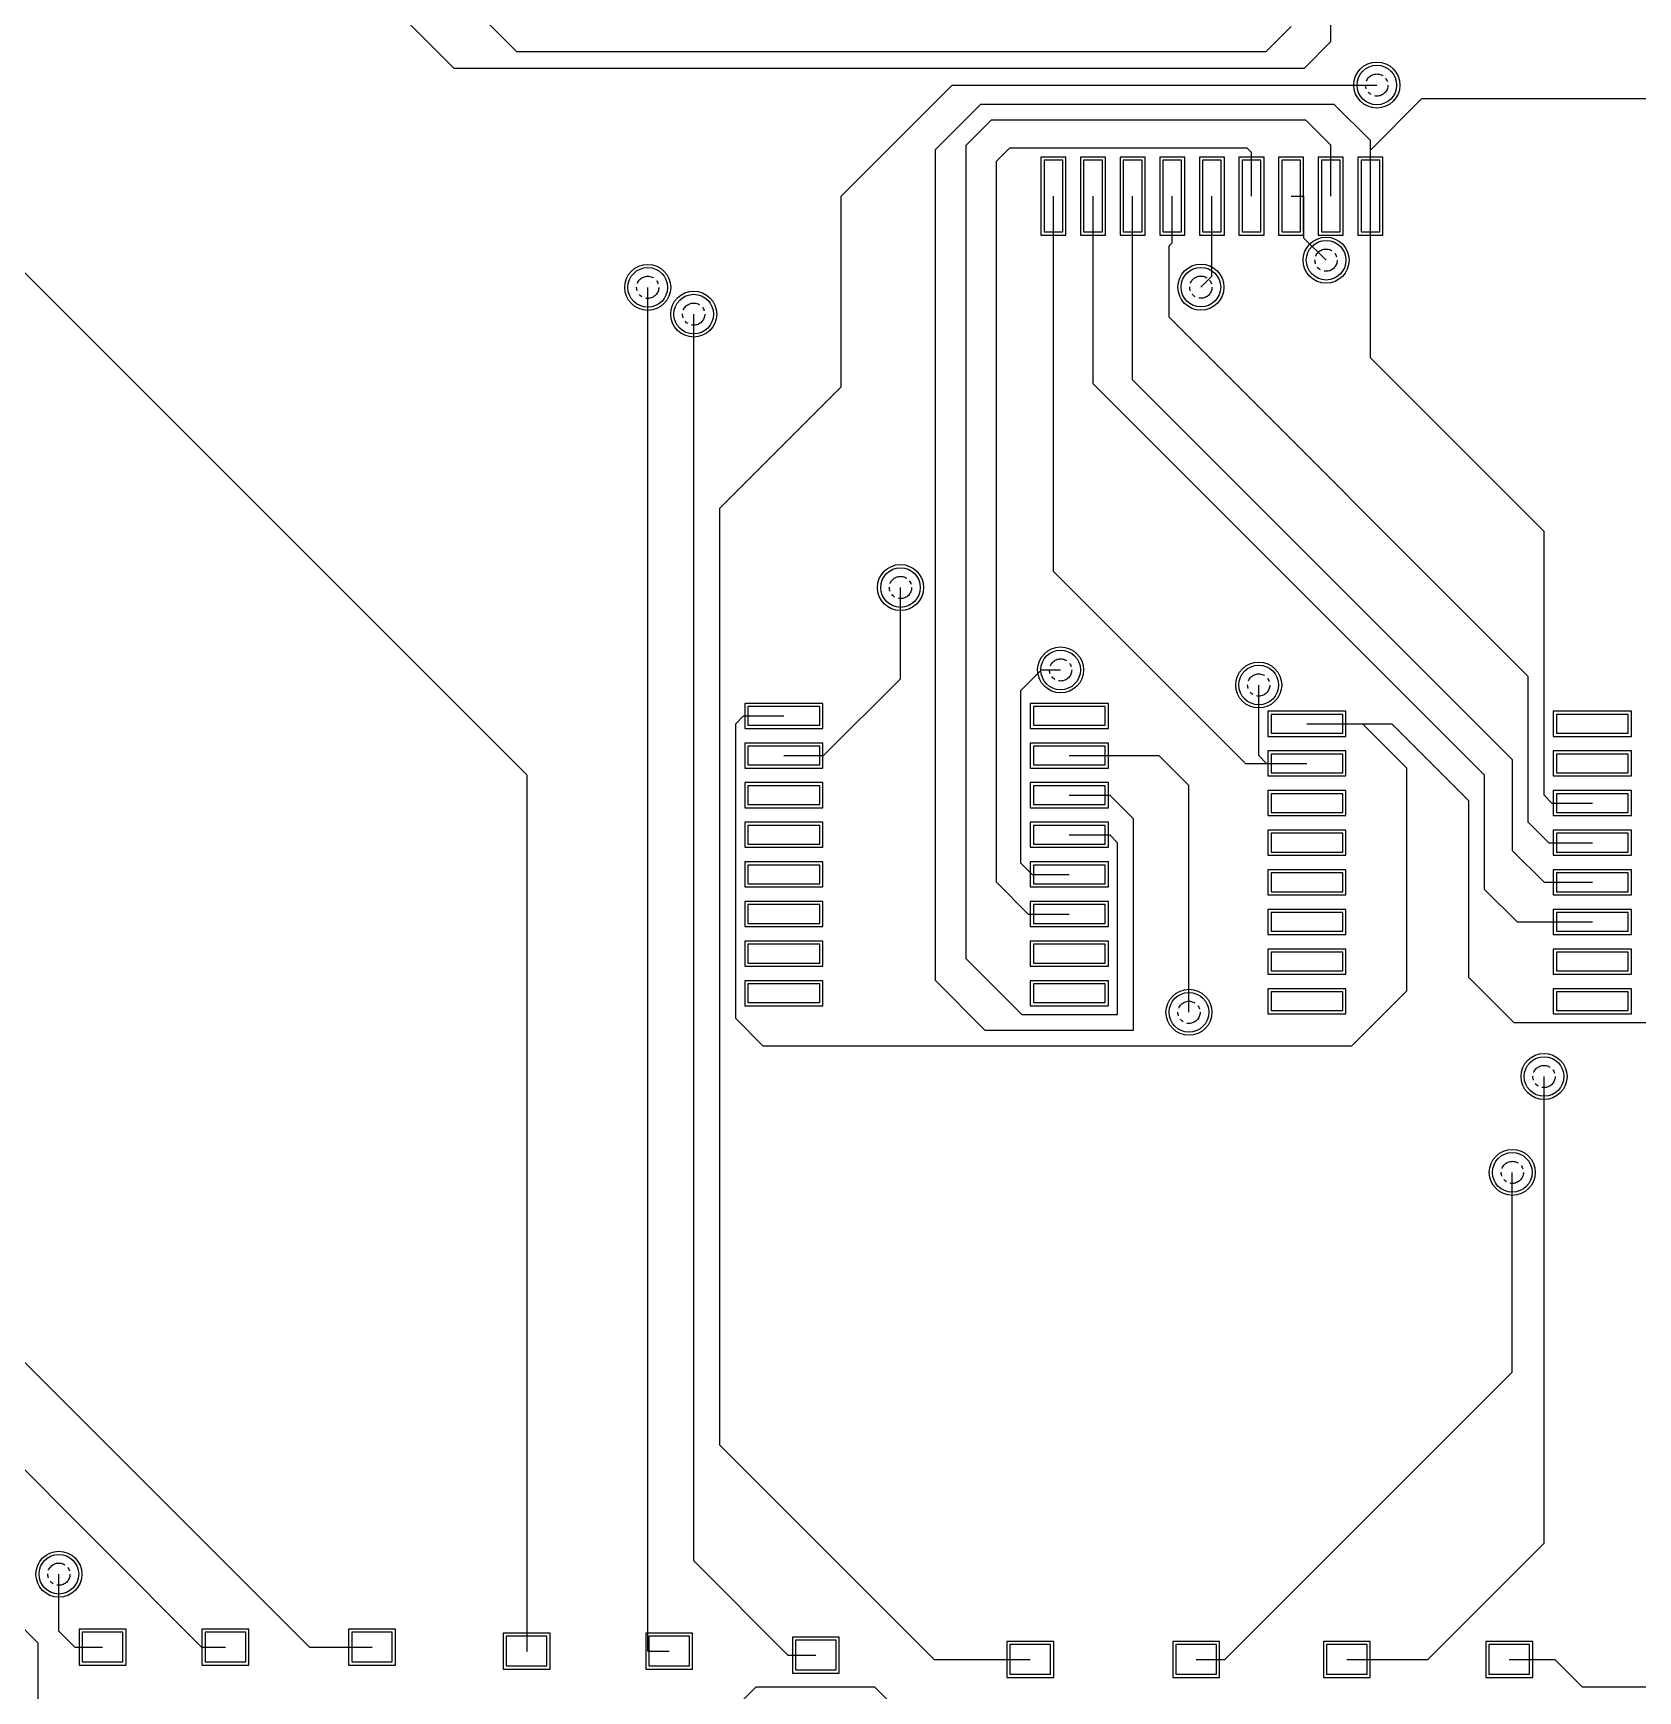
# Model space of a CAD drawing. Extents: x 208 to 628, y 649 to 1243.
# Drawn here: x 297.1 to 348.5, y 1077.9 to 1131 of the extents above; entities that cross this region are included whole.
import ezdxf

# ---------------------------------------------------------------- set-up
doc = ezdxf.new("R2010")
doc.units = 0
doc.header["$MEASUREMENT"] = 0
doc.linetypes.add('PHANTOM2', pattern=[1.25, 0.625, -0.125, 0.125, -0.125, 0.125, -0.125])
for name, color, linetype in [('BottomSolder', 6, 'CONTINUOUS'), ('MultiLayer', 9, 'CONTINUOUS'), ('TOPLAYER', 250, 'CONTINUOUS'), ('TopPaste', 8, 'CONTINUOUS'), ('TopSolder', 216, 'CONTINUOUS'), ('VIAHOLELAYER', 255, 'PHANTOM2')]:
    doc.layers.add(name, color=color, linetype=linetype)

msp = doc.modelspace()

# ---------------------------------------------------------------- linework, layer by layer
at = {"layer": 'BottomSolder'}
for centre in [(340.149, 1129.362), (338.523, 1123.749), (316.781, 1122.878), (334.51, 1122.885), (318.254, 1122.021), (324.883, 1113.258), (330.014, 1110.617), (336.364, 1110.134), (334.129, 1099.644), (345.508, 1097.587), (344.492, 1094.513), (297.908, 1081.635)]:
    msp.add_circle(centre, 0.737, dxfattribs=at)
at = {"layer": 'MultiLayer'}
for centre in [(340.149, 1129.362), (338.523, 1123.749), (316.781, 1122.878), (334.51, 1122.885), (318.254, 1122.021), (324.883, 1113.258), (330.014, 1110.617), (336.364, 1110.134), (334.129, 1099.644), (345.508, 1097.587), (344.492, 1094.513), (297.908, 1081.635)]:
    msp.add_circle(centre, 0.635, dxfattribs=at)
at = {"layer": 'TOPLAYER'}
for p, q in [((291.533, 1148.945), (310.57, 1129.908)), ((295.038, 1147.98), (312.576, 1130.442)), ((338.673, 1130.753), (338.673, 1134.903)), ((288.993, 1131.165), (312.92, 1107.239)), ((336.603, 1130.442), (337.403, 1131.242)), ((337.828, 1129.908), (338.673, 1130.753)), ((312.576, 1130.442), (336.603, 1130.442)), ((310.57, 1129.908), (337.828, 1129.908)), ((322.978, 1125.806), (326.534, 1129.362)), ((326.534, 1129.362), (340.149, 1129.362)), ((326.001, 1127.299), (327.454, 1128.752)), ((327.454, 1128.752), (338.774, 1128.752)), ((338.774, 1128.752), (339.943, 1127.584)), ((339.943, 1127.276), (341.596, 1128.93)), ((341.596, 1128.93), (361.916, 1128.93)), ((326.991, 1127.432), (327.804, 1128.244)), ((327.804, 1128.244), (337.86, 1128.244)), ((337.86, 1128.244), (338.673, 1127.432)), ((326.991, 1101.354), (326.991, 1127.432)), ((338.673, 1125.803), (338.673, 1127.432)), ((339.943, 1127.276), (339.943, 1127.584)), ((326.001, 1100.66), (326.001, 1127.299)), ((327.957, 1126.924), (328.388, 1127.355)), ((327.957, 1103.81), (327.957, 1126.924)), ((328.388, 1127.355), (335.98, 1127.355)), ((330.083, 1126.953), (329.483, 1126.953)), ((329.483, 1126.953), (329.483, 1124.653)), ((330.083, 1124.653), (330.083, 1126.953)), ((331.353, 1126.953), (330.753, 1126.953)), ((330.753, 1126.953), (330.753, 1124.653)), ((331.353, 1124.653), (331.353, 1126.953)), ((332.623, 1126.953), (332.023, 1126.953)), ((332.023, 1126.953), (332.023, 1124.653)), ((332.623, 1124.653), (332.623, 1126.953)), ((333.893, 1126.953), (333.293, 1126.953)), ((333.293, 1126.953), (333.293, 1124.653)), ((333.893, 1124.653), (333.893, 1126.953)), ((335.163, 1126.953), (334.563, 1126.953)), ((334.563, 1126.953), (334.563, 1124.653)), ((335.163, 1124.653), (335.163, 1126.953)), ((336.433, 1126.953), (335.833, 1126.953)), ((335.833, 1126.953), (335.833, 1124.653)), ((335.98, 1127.355), (336.133, 1127.203)), ((336.133, 1125.803), (336.133, 1127.203)), ((336.433, 1124.653), (336.433, 1126.953)), ((337.703, 1126.953), (337.103, 1126.953)), ((337.103, 1126.953), (337.103, 1124.653)), ((337.703, 1124.653), (337.703, 1126.953)), ((338.973, 1126.953), (338.373, 1126.953)), ((338.373, 1126.953), (338.373, 1124.653)), ((338.973, 1124.653), (338.973, 1126.953)), ((340.243, 1126.953), (339.643, 1126.953)), ((339.643, 1126.953), (339.643, 1124.653)), ((339.943, 1125.803), (339.943, 1127.276)), ((340.243, 1124.653), (340.243, 1126.953)), ((322.978, 1119.685), (322.978, 1125.806)), ((329.783, 1113.772), (329.783, 1125.803)), ((331.053, 1119.789), (331.053, 1125.803)), ((332.323, 1119.916), (332.323, 1125.803)), ((333.593, 1124.304), (333.593, 1125.803)), ((334.863, 1123.238), (334.863, 1125.803)), ((337.403, 1125.803), (337.812, 1125.803)), ((337.812, 1124.46), (337.812, 1125.803)), ((339.943, 1120.624), (339.943, 1125.803)), ((329.483, 1124.653), (330.083, 1124.653)), ((330.753, 1124.653), (331.353, 1124.653)), ((332.023, 1124.653), (332.623, 1124.653)), ((333.293, 1124.653), (333.893, 1124.653)), ((333.494, 1124.206), (333.593, 1124.304)), ((333.494, 1121.92), (333.494, 1124.206)), ((334.563, 1124.653), (335.163, 1124.653)), ((335.833, 1124.653), (336.433, 1124.653)), ((337.103, 1124.653), (337.703, 1124.653)), ((337.812, 1124.46), (338.523, 1123.749)), ((338.373, 1124.653), (338.973, 1124.653)), ((339.643, 1124.653), (340.243, 1124.653)), ((334.51, 1122.885), (334.863, 1123.238)), ((316.781, 1079.172), (316.781, 1122.878)), ((318.254, 1082.067), (318.254, 1122.021)), ((333.494, 1121.92), (345.004, 1110.41)), ((339.943, 1120.624), (345.508, 1115.059)), ((319.092, 1115.798), (322.978, 1119.685)), ((331.053, 1119.789), (343.603, 1107.239)), ((332.323, 1119.916), (344.5, 1107.739)), ((319.092, 1085.776), (319.092, 1115.798)), ((345.508, 1106.604), (345.508, 1115.059)), ((329.783, 1113.772), (335.935, 1107.62)), ((324.883, 1110.337), (324.883, 1113.258)), ((328.744, 1109.956), (329.404, 1110.617)), ((329.404, 1110.617), (330.014, 1110.617)), ((345.004, 1105.736), (345.004, 1110.41)), ((322.419, 1107.874), (324.883, 1110.337)), ((328.744, 1104.419), (328.744, 1109.956)), ((336.364, 1107.874), (336.364, 1110.134)), ((322.294, 1109.444), (319.994, 1109.444)), ((319.994, 1109.444), (319.994, 1108.844)), ((322.294, 1108.844), (322.294, 1109.444)), ((331.443, 1109.444), (329.143, 1109.444)), ((329.143, 1109.444), (329.143, 1108.844)), ((331.443, 1108.844), (331.443, 1109.444)), ((319.6, 1108.89), (319.854, 1109.144)), ((319.6, 1099.441), (319.6, 1108.89)), ((319.854, 1109.144), (321.144, 1109.144)), ((319.994, 1108.844), (322.294, 1108.844)), ((329.143, 1108.844), (331.443, 1108.844)), ((339.058, 1109.19), (336.758, 1109.19)), ((336.758, 1109.19), (336.758, 1108.59)), ((337.908, 1108.89), (339.691, 1108.89)), ((339.058, 1108.59), (339.058, 1109.19)), ((339.691, 1108.89), (341.114, 1107.467)), ((339.691, 1108.89), (340.631, 1108.89)), ((340.631, 1108.89), (343.095, 1106.426)), ((348.207, 1109.19), (345.907, 1109.19)), ((345.907, 1109.19), (345.907, 1108.59)), ((348.207, 1108.59), (348.207, 1109.19)), ((336.758, 1108.59), (339.058, 1108.59)), ((345.907, 1108.59), (348.207, 1108.59)), ((322.294, 1108.174), (319.994, 1108.174)), ((319.994, 1108.174), (319.994, 1107.574)), ((321.144, 1107.874), (322.419, 1107.874)), ((322.294, 1107.574), (322.294, 1108.174)), ((331.443, 1108.174), (329.143, 1108.174)), ((329.143, 1108.174), (329.143, 1107.574)), ((330.293, 1107.874), (333.164, 1107.874)), ((331.443, 1107.574), (331.443, 1108.174)), ((333.164, 1107.874), (334.129, 1106.908)), ((336.364, 1107.874), (336.618, 1107.62)), ((339.058, 1107.92), (336.758, 1107.92)), ((336.758, 1107.92), (336.758, 1107.32)), ((339.058, 1107.32), (339.058, 1107.92)), ((344.5, 1104.818), (344.5, 1107.739)), ((348.207, 1107.92), (345.907, 1107.92)), ((345.907, 1107.92), (345.907, 1107.32)), ((348.207, 1107.32), (348.207, 1107.92)), ((312.92, 1079.172), (312.92, 1107.239)), ((319.994, 1107.574), (322.294, 1107.574)), ((329.143, 1107.574), (331.443, 1107.574)), ((335.935, 1107.62), (336.618, 1107.62)), ((336.618, 1107.62), (337.908, 1107.62)), ((336.758, 1107.32), (339.058, 1107.32)), ((341.114, 1100.33), (341.114, 1107.467)), ((343.603, 1103.581), (343.603, 1107.239)), ((345.907, 1107.32), (348.207, 1107.32)), ((322.294, 1106.904), (319.994, 1106.904)), ((319.994, 1106.904), (319.994, 1106.304)), ((322.294, 1106.304), (322.294, 1106.904)), ((331.443, 1106.904), (329.143, 1106.904)), ((329.143, 1106.904), (329.143, 1106.304)), ((331.443, 1106.304), (331.443, 1106.904)), ((334.129, 1099.644), (334.129, 1106.908)), ((319.994, 1106.304), (322.294, 1106.304)), ((329.143, 1106.304), (331.443, 1106.304)), ((330.293, 1106.604), (331.589, 1106.604)), ((331.589, 1106.604), (332.351, 1105.842)), ((339.058, 1106.65), (336.758, 1106.65)), ((336.758, 1106.65), (336.758, 1106.05)), ((339.058, 1106.05), (339.058, 1106.65)), ((343.095, 1100.762), (343.095, 1106.426)), ((345.508, 1106.604), (345.762, 1106.35)), ((345.762, 1106.35), (347.057, 1106.35)), ((348.207, 1106.65), (345.907, 1106.65)), ((345.907, 1106.65), (345.907, 1106.05)), ((348.207, 1106.05), (348.207, 1106.65)), ((322.294, 1105.634), (319.994, 1105.634)), ((319.994, 1105.634), (319.994, 1105.034)), ((322.294, 1105.034), (322.294, 1105.634)), ((331.443, 1105.634), (329.143, 1105.634)), ((329.143, 1105.634), (329.143, 1105.034)), ((331.443, 1105.034), (331.443, 1105.634)), ((332.351, 1099.072), (332.351, 1105.842)), ((336.758, 1106.05), (339.058, 1106.05)), ((345.004, 1105.736), (345.66, 1105.08)), ((345.907, 1106.05), (348.207, 1106.05)), ((330.293, 1105.334), (331.589, 1105.334)), ((331.589, 1105.334), (331.843, 1105.08)), ((331.843, 1099.576), (331.843, 1105.08)), ((339.058, 1105.38), (336.758, 1105.38)), ((336.758, 1105.38), (336.758, 1104.78)), ((339.058, 1104.78), (339.058, 1105.38)), ((345.66, 1105.08), (347.057, 1105.08)), ((348.207, 1105.38), (345.907, 1105.38)), ((345.907, 1105.38), (345.907, 1104.78)), ((348.207, 1104.78), (348.207, 1105.38)), ((319.994, 1105.034), (322.294, 1105.034)), ((329.143, 1105.034), (331.443, 1105.034)), ((336.758, 1104.78), (339.058, 1104.78)), ((344.5, 1104.818), (345.508, 1103.81)), ((345.907, 1104.78), (348.207, 1104.78)), ((322.294, 1104.364), (319.994, 1104.364)), ((319.994, 1104.364), (319.994, 1103.764)), ((322.294, 1103.764), (322.294, 1104.364)), ((328.744, 1104.419), (329.1, 1104.064)), ((329.1, 1104.064), (330.293, 1104.064)), ((331.443, 1104.364), (329.143, 1104.364)), ((329.143, 1104.364), (329.143, 1103.764)), ((331.443, 1103.764), (331.443, 1104.364)), ((339.058, 1104.11), (336.758, 1104.11)), ((336.758, 1104.11), (336.758, 1103.51)), ((339.058, 1103.51), (339.058, 1104.11)), ((348.207, 1104.11), (345.907, 1104.11)), ((345.907, 1104.11), (345.907, 1103.51)), ((348.207, 1103.51), (348.207, 1104.11)), ((319.994, 1103.764), (322.294, 1103.764)), ((327.957, 1103.81), (328.973, 1102.794)), ((329.143, 1103.764), (331.443, 1103.764)), ((336.758, 1103.51), (339.058, 1103.51)), ((343.603, 1103.581), (344.644, 1102.54)), ((345.508, 1103.81), (347.057, 1103.81)), ((345.907, 1103.51), (348.207, 1103.51)), ((322.294, 1103.094), (319.994, 1103.094)), ((319.994, 1103.094), (319.994, 1102.494)), ((322.294, 1102.494), (322.294, 1103.094)), ((331.443, 1103.094), (329.143, 1103.094)), ((329.143, 1103.094), (329.143, 1102.494)), ((331.443, 1102.494), (331.443, 1103.094)), ((319.994, 1102.494), (322.294, 1102.494)), ((328.973, 1102.794), (330.293, 1102.794)), ((329.143, 1102.494), (331.443, 1102.494)), ((339.058, 1102.84), (336.758, 1102.84)), ((336.758, 1102.84), (336.758, 1102.24)), ((339.058, 1102.24), (339.058, 1102.84)), ((344.644, 1102.54), (347.057, 1102.54)), ((348.207, 1102.84), (345.907, 1102.84)), ((345.907, 1102.84), (345.907, 1102.24)), ((348.207, 1102.24), (348.207, 1102.84)), ((336.758, 1102.24), (339.058, 1102.24)), ((345.907, 1102.24), (348.207, 1102.24)), ((322.294, 1101.824), (319.994, 1101.824)), ((319.994, 1101.824), (319.994, 1101.224)), ((322.294, 1101.224), (322.294, 1101.824)), ((331.443, 1101.824), (329.143, 1101.824)), ((329.143, 1101.824), (329.143, 1101.224)), ((331.443, 1101.224), (331.443, 1101.824)), ((339.058, 1101.57), (336.758, 1101.57)), ((336.758, 1101.57), (336.758, 1100.97)), ((339.058, 1100.97), (339.058, 1101.57)), ((348.207, 1101.57), (345.907, 1101.57)), ((345.907, 1101.57), (345.907, 1100.97)), ((348.207, 1100.97), (348.207, 1101.57)), ((319.994, 1101.224), (322.294, 1101.224)), ((326.991, 1101.354), (328.769, 1099.576)), ((329.143, 1101.224), (331.443, 1101.224)), ((336.758, 1100.97), (339.058, 1100.97)), ((345.907, 1100.97), (348.207, 1100.97)), ((322.294, 1100.554), (319.994, 1100.554)), ((319.994, 1100.554), (319.994, 1099.954)), ((322.294, 1099.954), (322.294, 1100.554)), ((326.001, 1100.66), (327.588, 1099.072)), ((331.443, 1100.554), (329.143, 1100.554)), ((329.143, 1100.554), (329.143, 1099.954)), ((331.443, 1099.954), (331.443, 1100.554)), ((339.058, 1100.3), (336.758, 1100.3)), ((336.758, 1100.3), (336.758, 1099.7)), ((339.058, 1099.7), (339.058, 1100.3)), ((339.353, 1098.568), (341.114, 1100.33)), ((343.095, 1100.762), (344.543, 1099.314)), ((348.207, 1100.3), (345.907, 1100.3)), ((345.907, 1100.3), (345.907, 1099.7)), ((348.207, 1099.7), (348.207, 1100.3)), ((319.994, 1099.954), (322.294, 1099.954)), ((329.143, 1099.954), (331.443, 1099.954)), ((319.6, 1099.441), (320.472, 1098.568)), ((328.769, 1099.576), (331.843, 1099.576)), ((336.758, 1099.7), (339.058, 1099.7)), ((344.543, 1099.314), (349.851, 1099.314)), ((345.907, 1099.7), (348.207, 1099.7)), ((327.588, 1099.072), (332.351, 1099.072)), ((320.472, 1098.568), (339.353, 1098.568)), ((345.508, 1082.626), (345.508, 1097.587)), ((288.485, 1096.748), (305.935, 1079.299)), ((286.885, 1094.894), (302.48, 1079.299)), ((344.492, 1088.112), (344.492, 1094.513)), ((335.281, 1078.902), (344.492, 1088.112)), ((319.092, 1085.776), (325.966, 1078.902)), ((341.784, 1078.902), (345.508, 1082.626)), ((318.254, 1082.067), (321.276, 1079.045)), ((297.908, 1079.807), (297.908, 1081.635)), ((296.41, 1080.264), (297.248, 1079.426)), ((297.908, 1079.807), (298.416, 1079.299)), ((299.958, 1079.774), (298.658, 1079.774)), ((298.658, 1079.774), (298.658, 1078.824)), ((299.958, 1078.824), (299.958, 1079.774)), ((303.895, 1079.774), (302.595, 1079.774)), ((302.595, 1079.774), (302.595, 1078.824)), ((303.895, 1078.824), (303.895, 1079.774)), ((308.594, 1079.774), (307.294, 1079.774)), ((307.294, 1079.774), (307.294, 1078.824)), ((308.594, 1078.824), (308.594, 1079.774)), ((313.547, 1079.647), (312.247, 1079.647)), ((312.247, 1079.647), (312.247, 1078.697)), ((313.547, 1078.697), (313.547, 1079.647)), ((318.119, 1079.647), (316.819, 1079.647)), ((316.819, 1079.647), (316.819, 1078.697)), ((318.119, 1078.697), (318.119, 1079.647)), ((297.248, 1069.901), (297.248, 1079.426)), ((298.416, 1079.299), (299.308, 1079.299)), ((302.48, 1079.299), (303.245, 1079.299)), ((305.935, 1079.299), (307.944, 1079.299)), ((312.897, 1079.172), (312.92, 1079.172)), ((316.781, 1079.172), (317.469, 1079.172)), ((322.818, 1079.52), (321.518, 1079.52)), ((321.518, 1079.52), (321.518, 1078.57)), ((322.818, 1078.57), (322.818, 1079.52)), ((329.692, 1079.377), (328.392, 1079.377)), ((328.392, 1079.377), (328.392, 1078.427)), ((329.692, 1078.427), (329.692, 1079.377)), ((335.01, 1079.377), (333.71, 1079.377)), ((333.71, 1079.377), (333.71, 1078.427)), ((335.01, 1078.427), (335.01, 1079.377)), ((339.836, 1079.377), (338.536, 1079.377)), ((338.536, 1079.377), (338.536, 1078.427)), ((339.836, 1078.427), (339.836, 1079.377)), ((345.043, 1079.377), (343.743, 1079.377)), ((343.743, 1079.377), (343.743, 1078.427)), ((345.043, 1078.427), (345.043, 1079.377)), ((298.658, 1078.824), (299.958, 1078.824)), ((302.595, 1078.824), (303.895, 1078.824)), ((307.294, 1078.824), (308.594, 1078.824)), ((312.247, 1078.697), (313.547, 1078.697)), ((316.819, 1078.697), (318.119, 1078.697)), ((321.276, 1079.045), (322.168, 1079.045)), ((321.518, 1078.57), (322.818, 1078.57)), ((325.966, 1078.902), (329.042, 1078.902)), ((334.36, 1078.902), (335.281, 1078.902)), ((339.186, 1078.902), (341.784, 1078.902)), ((344.393, 1078.902), (345.854, 1078.902)), ((345.854, 1078.902), (346.727, 1078.029)), ((319.397, 1077.172), (320.254, 1078.029)), ((320.254, 1078.029), (324.045, 1078.029)), ((324.045, 1078.029), (327.601, 1074.473)), ((328.392, 1078.427), (329.692, 1078.427)), ((333.71, 1078.427), (335.01, 1078.427)), ((338.536, 1078.427), (339.836, 1078.427)), ((343.743, 1078.427), (345.043, 1078.427)), ((346.727, 1078.029), (351.756, 1078.029))]:
    msp.add_line(p, q, dxfattribs=at)
for centre in [(340.149, 1129.362), (338.523, 1123.749), (316.781, 1122.878), (334.51, 1122.885), (318.254, 1122.021), (324.883, 1113.258), (330.014, 1110.617), (336.364, 1110.134), (334.129, 1099.644), (345.508, 1097.587), (344.492, 1094.513), (297.908, 1081.635)]:
    msp.add_circle(centre, 0.635, dxfattribs=at)
at = {"layer": 'TopPaste'}
for p, q in [((330.083, 1126.953), (329.483, 1126.953)), ((329.483, 1126.953), (329.483, 1124.653)), ((330.083, 1124.653), (330.083, 1126.953)), ((331.353, 1126.953), (330.753, 1126.953)), ((330.753, 1126.953), (330.753, 1124.653)), ((331.353, 1124.653), (331.353, 1126.953)), ((332.623, 1126.953), (332.023, 1126.953)), ((332.023, 1126.953), (332.023, 1124.653)), ((332.623, 1124.653), (332.623, 1126.953)), ((333.893, 1126.953), (333.293, 1126.953)), ((333.293, 1126.953), (333.293, 1124.653)), ((333.893, 1124.653), (333.893, 1126.953)), ((335.163, 1126.953), (334.563, 1126.953)), ((334.563, 1126.953), (334.563, 1124.653)), ((335.163, 1124.653), (335.163, 1126.953)), ((336.433, 1126.953), (335.833, 1126.953)), ((335.833, 1126.953), (335.833, 1124.653)), ((336.433, 1124.653), (336.433, 1126.953)), ((337.703, 1126.953), (337.103, 1126.953)), ((337.103, 1126.953), (337.103, 1124.653)), ((337.703, 1124.653), (337.703, 1126.953)), ((338.973, 1126.953), (338.373, 1126.953)), ((338.373, 1126.953), (338.373, 1124.653)), ((338.973, 1124.653), (338.973, 1126.953)), ((340.243, 1126.953), (339.643, 1126.953)), ((339.643, 1126.953), (339.643, 1124.653)), ((340.243, 1124.653), (340.243, 1126.953)), ((329.483, 1124.653), (330.083, 1124.653)), ((330.753, 1124.653), (331.353, 1124.653)), ((332.023, 1124.653), (332.623, 1124.653)), ((333.293, 1124.653), (333.893, 1124.653)), ((334.563, 1124.653), (335.163, 1124.653)), ((335.833, 1124.653), (336.433, 1124.653)), ((337.103, 1124.653), (337.703, 1124.653)), ((338.373, 1124.653), (338.973, 1124.653)), ((339.643, 1124.653), (340.243, 1124.653)), ((322.294, 1109.444), (319.994, 1109.444)), ((319.994, 1109.444), (319.994, 1108.844)), ((322.294, 1108.844), (322.294, 1109.444)), ((331.443, 1109.444), (329.143, 1109.444)), ((329.143, 1109.444), (329.143, 1108.844)), ((331.443, 1108.844), (331.443, 1109.444)), ((319.994, 1108.844), (322.294, 1108.844)), ((329.143, 1108.844), (331.443, 1108.844)), ((339.058, 1109.19), (336.758, 1109.19)), ((336.758, 1109.19), (336.758, 1108.59)), ((339.058, 1108.59), (339.058, 1109.19)), ((348.207, 1109.19), (345.907, 1109.19)), ((345.907, 1109.19), (345.907, 1108.59)), ((348.207, 1108.59), (348.207, 1109.19)), ((336.758, 1108.59), (339.058, 1108.59)), ((345.907, 1108.59), (348.207, 1108.59)), ((322.294, 1108.174), (319.994, 1108.174)), ((319.994, 1108.174), (319.994, 1107.574)), ((322.294, 1107.574), (322.294, 1108.174)), ((331.443, 1108.174), (329.143, 1108.174)), ((329.143, 1108.174), (329.143, 1107.574)), ((331.443, 1107.574), (331.443, 1108.174)), ((339.058, 1107.92), (336.758, 1107.92)), ((336.758, 1107.92), (336.758, 1107.32)), ((339.058, 1107.32), (339.058, 1107.92)), ((348.207, 1107.92), (345.907, 1107.92)), ((345.907, 1107.92), (345.907, 1107.32)), ((348.207, 1107.32), (348.207, 1107.92)), ((319.994, 1107.574), (322.294, 1107.574)), ((329.143, 1107.574), (331.443, 1107.574)), ((336.758, 1107.32), (339.058, 1107.32)), ((345.907, 1107.32), (348.207, 1107.32)), ((322.294, 1106.904), (319.994, 1106.904)), ((319.994, 1106.904), (319.994, 1106.304)), ((322.294, 1106.304), (322.294, 1106.904)), ((331.443, 1106.904), (329.143, 1106.904)), ((329.143, 1106.904), (329.143, 1106.304)), ((331.443, 1106.304), (331.443, 1106.904)), ((319.994, 1106.304), (322.294, 1106.304)), ((329.143, 1106.304), (331.443, 1106.304)), ((339.058, 1106.65), (336.758, 1106.65)), ((336.758, 1106.65), (336.758, 1106.05)), ((339.058, 1106.05), (339.058, 1106.65)), ((348.207, 1106.65), (345.907, 1106.65)), ((345.907, 1106.65), (345.907, 1106.05)), ((348.207, 1106.05), (348.207, 1106.65)), ((322.294, 1105.634), (319.994, 1105.634)), ((319.994, 1105.634), (319.994, 1105.034)), ((322.294, 1105.034), (322.294, 1105.634)), ((331.443, 1105.634), (329.143, 1105.634)), ((329.143, 1105.634), (329.143, 1105.034)), ((331.443, 1105.034), (331.443, 1105.634)), ((336.758, 1106.05), (339.058, 1106.05)), ((345.907, 1106.05), (348.207, 1106.05)), ((339.058, 1105.38), (336.758, 1105.38)), ((336.758, 1105.38), (336.758, 1104.78)), ((339.058, 1104.78), (339.058, 1105.38)), ((348.207, 1105.38), (345.907, 1105.38)), ((345.907, 1105.38), (345.907, 1104.78)), ((348.207, 1104.78), (348.207, 1105.38)), ((319.994, 1105.034), (322.294, 1105.034)), ((329.143, 1105.034), (331.443, 1105.034)), ((336.758, 1104.78), (339.058, 1104.78)), ((345.907, 1104.78), (348.207, 1104.78)), ((322.294, 1104.364), (319.994, 1104.364)), ((319.994, 1104.364), (319.994, 1103.764)), ((322.294, 1103.764), (322.294, 1104.364)), ((331.443, 1104.364), (329.143, 1104.364)), ((329.143, 1104.364), (329.143, 1103.764)), ((331.443, 1103.764), (331.443, 1104.364)), ((339.058, 1104.11), (336.758, 1104.11)), ((336.758, 1104.11), (336.758, 1103.51)), ((339.058, 1103.51), (339.058, 1104.11)), ((348.207, 1104.11), (345.907, 1104.11)), ((345.907, 1104.11), (345.907, 1103.51)), ((348.207, 1103.51), (348.207, 1104.11)), ((319.994, 1103.764), (322.294, 1103.764)), ((329.143, 1103.764), (331.443, 1103.764)), ((336.758, 1103.51), (339.058, 1103.51)), ((345.907, 1103.51), (348.207, 1103.51)), ((322.294, 1103.094), (319.994, 1103.094)), ((319.994, 1103.094), (319.994, 1102.494)), ((322.294, 1102.494), (322.294, 1103.094)), ((331.443, 1103.094), (329.143, 1103.094)), ((329.143, 1103.094), (329.143, 1102.494)), ((331.443, 1102.494), (331.443, 1103.094)), ((319.994, 1102.494), (322.294, 1102.494)), ((329.143, 1102.494), (331.443, 1102.494)), ((339.058, 1102.84), (336.758, 1102.84)), ((336.758, 1102.84), (336.758, 1102.24)), ((339.058, 1102.24), (339.058, 1102.84)), ((348.207, 1102.84), (345.907, 1102.84)), ((345.907, 1102.84), (345.907, 1102.24)), ((348.207, 1102.24), (348.207, 1102.84)), ((336.758, 1102.24), (339.058, 1102.24)), ((345.907, 1102.24), (348.207, 1102.24)), ((322.294, 1101.824), (319.994, 1101.824)), ((319.994, 1101.824), (319.994, 1101.224)), ((322.294, 1101.224), (322.294, 1101.824)), ((331.443, 1101.824), (329.143, 1101.824)), ((329.143, 1101.824), (329.143, 1101.224)), ((331.443, 1101.224), (331.443, 1101.824)), ((339.058, 1101.57), (336.758, 1101.57)), ((336.758, 1101.57), (336.758, 1100.97)), ((339.058, 1100.97), (339.058, 1101.57)), ((348.207, 1101.57), (345.907, 1101.57)), ((345.907, 1101.57), (345.907, 1100.97)), ((348.207, 1100.97), (348.207, 1101.57)), ((319.994, 1101.224), (322.294, 1101.224)), ((329.143, 1101.224), (331.443, 1101.224)), ((336.758, 1100.97), (339.058, 1100.97)), ((345.907, 1100.97), (348.207, 1100.97)), ((322.294, 1100.554), (319.994, 1100.554)), ((319.994, 1100.554), (319.994, 1099.954)), ((322.294, 1099.954), (322.294, 1100.554)), ((331.443, 1100.554), (329.143, 1100.554)), ((329.143, 1100.554), (329.143, 1099.954)), ((331.443, 1099.954), (331.443, 1100.554)), ((339.058, 1100.3), (336.758, 1100.3)), ((336.758, 1100.3), (336.758, 1099.7)), ((339.058, 1099.7), (339.058, 1100.3)), ((348.207, 1100.3), (345.907, 1100.3)), ((345.907, 1100.3), (345.907, 1099.7)), ((348.207, 1099.7), (348.207, 1100.3)), ((319.994, 1099.954), (322.294, 1099.954)), ((329.143, 1099.954), (331.443, 1099.954)), ((336.758, 1099.7), (339.058, 1099.7)), ((345.907, 1099.7), (348.207, 1099.7)), ((299.958, 1079.774), (298.658, 1079.774)), ((298.658, 1079.774), (298.658, 1078.824)), ((299.958, 1078.824), (299.958, 1079.774)), ((303.895, 1079.774), (302.595, 1079.774)), ((302.595, 1079.774), (302.595, 1078.824)), ((303.895, 1078.824), (303.895, 1079.774)), ((308.594, 1079.774), (307.294, 1079.774)), ((307.294, 1079.774), (307.294, 1078.824)), ((308.594, 1078.824), (308.594, 1079.774)), ((313.547, 1079.647), (312.247, 1079.647)), ((312.247, 1079.647), (312.247, 1078.697)), ((313.547, 1078.697), (313.547, 1079.647)), ((318.119, 1079.647), (316.819, 1079.647)), ((316.819, 1079.647), (316.819, 1078.697)), ((318.119, 1078.697), (318.119, 1079.647)), ((322.818, 1079.52), (321.518, 1079.52)), ((321.518, 1079.52), (321.518, 1078.57)), ((322.818, 1078.57), (322.818, 1079.52)), ((329.692, 1079.377), (328.392, 1079.377)), ((328.392, 1079.377), (328.392, 1078.427)), ((329.692, 1078.427), (329.692, 1079.377)), ((335.01, 1079.377), (333.71, 1079.377)), ((333.71, 1079.377), (333.71, 1078.427)), ((335.01, 1078.427), (335.01, 1079.377)), ((339.836, 1079.377), (338.536, 1079.377)), ((338.536, 1079.377), (338.536, 1078.427)), ((339.836, 1078.427), (339.836, 1079.377)), ((345.043, 1079.377), (343.743, 1079.377)), ((343.743, 1079.377), (343.743, 1078.427)), ((345.043, 1078.427), (345.043, 1079.377)), ((298.658, 1078.824), (299.958, 1078.824)), ((302.595, 1078.824), (303.895, 1078.824)), ((307.294, 1078.824), (308.594, 1078.824)), ((312.247, 1078.697), (313.547, 1078.697)), ((316.819, 1078.697), (318.119, 1078.697)), ((321.518, 1078.57), (322.818, 1078.57)), ((328.392, 1078.427), (329.692, 1078.427)), ((333.71, 1078.427), (335.01, 1078.427)), ((338.536, 1078.427), (339.836, 1078.427)), ((343.743, 1078.427), (345.043, 1078.427))]:
    msp.add_line(p, q, dxfattribs=at)
at = {"layer": 'TopSolder'}
for p, q in [((330.184, 1127.054), (329.381, 1127.054)), ((329.381, 1127.054), (329.381, 1124.551)), ((330.184, 1124.551), (330.184, 1127.054)), ((331.454, 1127.054), (330.651, 1127.054)), ((330.651, 1127.054), (330.651, 1124.551)), ((331.454, 1124.551), (331.454, 1127.054)), ((332.724, 1127.054), (331.921, 1127.054)), ((331.921, 1127.054), (331.921, 1124.551)), ((332.724, 1124.551), (332.724, 1127.054)), ((333.994, 1127.054), (333.191, 1127.054)), ((333.191, 1127.054), (333.191, 1124.551)), ((333.994, 1124.551), (333.994, 1127.054)), ((335.264, 1127.054), (334.461, 1127.054)), ((334.461, 1127.054), (334.461, 1124.551)), ((335.264, 1124.551), (335.264, 1127.054)), ((336.534, 1127.054), (335.731, 1127.054)), ((335.731, 1127.054), (335.731, 1124.551)), ((336.534, 1124.551), (336.534, 1127.054)), ((337.804, 1127.054), (337.001, 1127.054)), ((337.001, 1127.054), (337.001, 1124.551)), ((337.804, 1124.551), (337.804, 1127.054)), ((339.074, 1127.054), (338.271, 1127.054)), ((338.271, 1127.054), (338.271, 1124.551)), ((339.074, 1124.551), (339.074, 1127.054)), ((340.344, 1127.054), (339.541, 1127.054)), ((339.541, 1127.054), (339.541, 1124.551)), ((340.344, 1124.551), (340.344, 1127.054)), ((329.381, 1124.551), (330.184, 1124.551)), ((330.651, 1124.551), (331.454, 1124.551)), ((331.921, 1124.551), (332.724, 1124.551)), ((333.191, 1124.551), (333.994, 1124.551)), ((334.461, 1124.551), (335.264, 1124.551)), ((335.731, 1124.551), (336.534, 1124.551)), ((337.001, 1124.551), (337.804, 1124.551)), ((338.271, 1124.551), (339.074, 1124.551)), ((339.541, 1124.551), (340.344, 1124.551)), ((322.395, 1109.545), (319.892, 1109.545)), ((319.892, 1109.545), (319.892, 1108.742)), ((322.395, 1108.742), (322.395, 1109.545)), ((331.545, 1109.545), (329.042, 1109.545)), ((329.042, 1109.545), (329.042, 1108.742)), ((331.545, 1108.742), (331.545, 1109.545)), ((339.159, 1109.291), (336.656, 1109.291)), ((336.656, 1109.291), (336.656, 1108.488)), ((339.159, 1108.488), (339.159, 1109.291)), ((348.309, 1109.291), (345.806, 1109.291)), ((345.806, 1109.291), (345.806, 1108.488)), ((348.309, 1108.488), (348.309, 1109.291)), ((319.892, 1108.742), (322.395, 1108.742)), ((322.395, 1108.275), (319.892, 1108.275)), ((319.892, 1108.275), (319.892, 1107.472)), ((322.395, 1107.472), (322.395, 1108.275)), ((329.042, 1108.742), (331.545, 1108.742)), ((331.545, 1108.275), (329.042, 1108.275)), ((329.042, 1108.275), (329.042, 1107.472)), ((331.545, 1107.472), (331.545, 1108.275)), ((336.656, 1108.488), (339.159, 1108.488)), ((345.806, 1108.488), (348.309, 1108.488)), ((339.159, 1108.021), (336.656, 1108.021)), ((336.656, 1108.021), (336.656, 1107.218)), ((339.159, 1107.218), (339.159, 1108.021)), ((348.309, 1108.021), (345.806, 1108.021)), ((345.806, 1108.021), (345.806, 1107.218)), ((348.309, 1107.218), (348.309, 1108.021)), ((319.892, 1107.472), (322.395, 1107.472)), ((329.042, 1107.472), (331.545, 1107.472)), ((336.656, 1107.218), (339.159, 1107.218)), ((345.806, 1107.218), (348.309, 1107.218)), ((322.395, 1107.005), (319.892, 1107.005)), ((319.892, 1107.005), (319.892, 1106.202)), ((322.395, 1106.202), (322.395, 1107.005)), ((331.545, 1107.005), (329.042, 1107.005)), ((329.042, 1107.005), (329.042, 1106.202)), ((331.545, 1106.202), (331.545, 1107.005)), ((339.159, 1106.751), (336.656, 1106.751)), ((336.656, 1106.751), (336.656, 1105.948)), ((339.159, 1105.948), (339.159, 1106.751)), ((348.309, 1106.751), (345.806, 1106.751)), ((345.806, 1106.751), (345.806, 1105.948)), ((348.309, 1105.948), (348.309, 1106.751)), ((319.892, 1106.202), (322.395, 1106.202)), ((329.042, 1106.202), (331.545, 1106.202)), ((322.395, 1105.735), (319.892, 1105.735)), ((319.892, 1105.735), (319.892, 1104.932)), ((322.395, 1104.932), (322.395, 1105.735)), ((331.545, 1105.735), (329.042, 1105.735)), ((329.042, 1105.735), (329.042, 1104.932)), ((331.545, 1104.932), (331.545, 1105.735)), ((336.656, 1105.948), (339.159, 1105.948)), ((345.806, 1105.948), (348.309, 1105.948)), ((339.159, 1105.481), (336.656, 1105.481)), ((336.656, 1105.481), (336.656, 1104.678)), ((339.159, 1104.678), (339.159, 1105.481)), ((348.309, 1105.481), (345.806, 1105.481)), ((345.806, 1105.481), (345.806, 1104.678)), ((348.309, 1104.678), (348.309, 1105.481)), ((319.892, 1104.932), (322.395, 1104.932)), ((329.042, 1104.932), (331.545, 1104.932)), ((336.656, 1104.678), (339.159, 1104.678)), ((345.806, 1104.678), (348.309, 1104.678)), ((322.395, 1104.465), (319.892, 1104.465)), ((319.892, 1104.465), (319.892, 1103.662)), ((322.395, 1103.662), (322.395, 1104.465)), ((331.545, 1104.465), (329.042, 1104.465)), ((329.042, 1104.465), (329.042, 1103.662)), ((331.545, 1103.662), (331.545, 1104.465)), ((339.159, 1104.211), (336.656, 1104.211)), ((336.656, 1104.211), (336.656, 1103.408)), ((339.159, 1103.408), (339.159, 1104.211)), ((348.309, 1104.211), (345.806, 1104.211)), ((345.806, 1104.211), (345.806, 1103.408)), ((348.309, 1103.408), (348.309, 1104.211)), ((319.892, 1103.662), (322.395, 1103.662)), ((329.042, 1103.662), (331.545, 1103.662)), ((322.395, 1103.195), (319.892, 1103.195)), ((319.892, 1103.195), (319.892, 1102.392)), ((322.395, 1102.392), (322.395, 1103.195)), ((331.545, 1103.195), (329.042, 1103.195)), ((329.042, 1103.195), (329.042, 1102.392)), ((331.545, 1102.392), (331.545, 1103.195)), ((336.656, 1103.408), (339.159, 1103.408)), ((345.806, 1103.408), (348.309, 1103.408)), ((339.159, 1102.941), (336.656, 1102.941)), ((336.656, 1102.941), (336.656, 1102.138)), ((339.159, 1102.138), (339.159, 1102.941)), ((348.309, 1102.941), (345.806, 1102.941)), ((345.806, 1102.941), (345.806, 1102.138)), ((348.309, 1102.138), (348.309, 1102.941)), ((319.892, 1102.392), (322.395, 1102.392)), ((322.395, 1101.925), (319.892, 1101.925)), ((319.892, 1101.925), (319.892, 1101.122)), ((322.395, 1101.122), (322.395, 1101.925)), ((329.042, 1102.392), (331.545, 1102.392)), ((331.545, 1101.925), (329.042, 1101.925)), ((329.042, 1101.925), (329.042, 1101.122)), ((331.545, 1101.122), (331.545, 1101.925)), ((336.656, 1102.138), (339.159, 1102.138)), ((345.806, 1102.138), (348.309, 1102.138)), ((339.159, 1101.671), (336.656, 1101.671)), ((336.656, 1101.671), (336.656, 1100.868)), ((339.159, 1100.868), (339.159, 1101.671)), ((348.309, 1101.671), (345.806, 1101.671)), ((345.806, 1101.671), (345.806, 1100.868)), ((348.309, 1100.868), (348.309, 1101.671)), ((319.892, 1101.122), (322.395, 1101.122)), ((329.042, 1101.122), (331.545, 1101.122)), ((336.656, 1100.868), (339.159, 1100.868)), ((345.806, 1100.868), (348.309, 1100.868)), ((322.395, 1100.655), (319.892, 1100.655)), ((319.892, 1100.655), (319.892, 1099.852)), ((322.395, 1099.852), (322.395, 1100.655)), ((331.545, 1100.655), (329.042, 1100.655)), ((329.042, 1100.655), (329.042, 1099.852)), ((331.545, 1099.852), (331.545, 1100.655)), ((339.159, 1100.401), (336.656, 1100.401)), ((336.656, 1100.401), (336.656, 1099.598)), ((339.159, 1099.598), (339.159, 1100.401)), ((348.309, 1100.401), (345.806, 1100.401)), ((345.806, 1100.401), (345.806, 1099.598)), ((348.309, 1099.598), (348.309, 1100.401)), ((319.892, 1099.852), (322.395, 1099.852)), ((329.042, 1099.852), (331.545, 1099.852)), ((336.656, 1099.598), (339.159, 1099.598)), ((345.806, 1099.598), (348.309, 1099.598)), ((300.06, 1079.875), (298.557, 1079.875)), ((298.557, 1079.875), (298.557, 1078.722)), ((300.06, 1078.722), (300.06, 1079.875)), ((303.997, 1079.875), (302.494, 1079.875)), ((302.494, 1079.875), (302.494, 1078.722)), ((303.997, 1078.722), (303.997, 1079.875)), ((308.696, 1079.875), (307.193, 1079.875)), ((307.193, 1079.875), (307.193, 1078.722)), ((308.696, 1078.722), (308.696, 1079.875)), ((313.649, 1079.748), (312.146, 1079.748)), ((312.146, 1079.748), (312.146, 1078.595)), ((313.649, 1078.595), (313.649, 1079.748)), ((318.221, 1079.748), (316.718, 1079.748)), ((316.718, 1079.748), (316.718, 1078.595)), ((318.221, 1078.595), (318.221, 1079.748)), ((322.92, 1079.621), (321.417, 1079.621)), ((321.417, 1079.621), (321.417, 1078.468)), ((322.92, 1078.468), (322.92, 1079.621)), ((329.794, 1079.478), (328.291, 1079.478)), ((328.291, 1079.478), (328.291, 1078.325)), ((329.794, 1078.325), (329.794, 1079.478)), ((335.112, 1079.478), (333.609, 1079.478)), ((333.609, 1079.478), (333.609, 1078.325)), ((335.112, 1078.325), (335.112, 1079.478)), ((339.938, 1079.478), (338.435, 1079.478)), ((338.435, 1079.478), (338.435, 1078.325)), ((339.938, 1078.325), (339.938, 1079.478)), ((345.145, 1079.478), (343.642, 1079.478)), ((343.642, 1079.478), (343.642, 1078.325)), ((345.145, 1078.325), (345.145, 1079.478)), ((298.557, 1078.722), (300.06, 1078.722)), ((302.494, 1078.722), (303.997, 1078.722)), ((307.193, 1078.722), (308.696, 1078.722)), ((312.146, 1078.595), (313.649, 1078.595)), ((316.718, 1078.595), (318.221, 1078.595)), ((321.417, 1078.468), (322.92, 1078.468)), ((328.291, 1078.325), (329.794, 1078.325)), ((333.609, 1078.325), (335.112, 1078.325)), ((338.435, 1078.325), (339.938, 1078.325)), ((343.642, 1078.325), (345.145, 1078.325))]:
    msp.add_line(p, q, dxfattribs=at)
for centre in [(340.149, 1129.362), (338.523, 1123.749), (316.781, 1122.878), (334.51, 1122.885), (318.254, 1122.021), (324.883, 1113.258), (330.014, 1110.617), (336.364, 1110.134), (334.129, 1099.644), (345.508, 1097.587), (344.492, 1094.513), (297.908, 1081.635)]:
    msp.add_circle(centre, 0.737, dxfattribs=at)
at = {"layer": 'VIAHOLELAYER'}
for centre in [(340.149, 1129.362), (338.523, 1123.749), (316.781, 1122.878), (334.51, 1122.885), (318.254, 1122.021), (324.883, 1113.258), (330.014, 1110.617), (336.364, 1110.134), (334.129, 1099.644), (345.508, 1097.587), (344.492, 1094.513), (297.908, 1081.635)]:
    msp.add_circle(centre, 0.356, dxfattribs=at)

doc.saveas('drawing.dxf')
